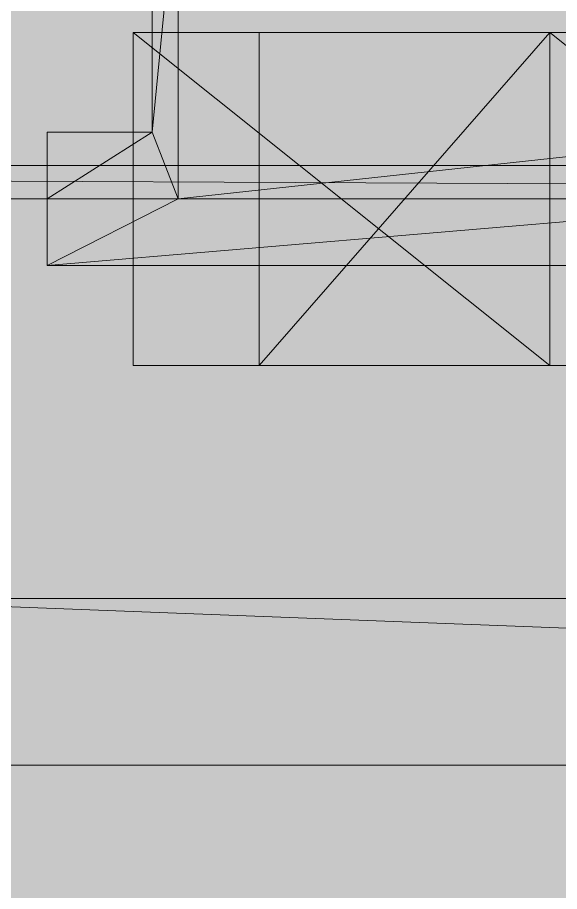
# Model space of a CAD drawing. Header units: millimetres. Extents: x 141848 to 1648660, y -821378 to -151356.
# Drawn here: x 218278.5 to 218317.5, y -270680.1 to -270617.1 of the extents above; entities that cross this region are included whole.
import ezdxf

# ---------------------------------------------------------------- set-up
doc = ezdxf.new("R2010")
doc.units = ezdxf.units.MM
doc.header["$MEASUREMENT"] = 0
doc.layers.add('Sols_ Dalles', color=7, linetype='Continuous')

# ---------------------------------------------------------------- blocks, each defined once
blk = doc.blocks.new('Dalle_14_1', base_point=(217961.309, -273253.269))
at = {"layer": 'Sols_ Dalles', "linetype": 'Continuous', "lineweight": 0, "true_color": 0x2e271c}
blk.add_hatch(color=250, dxfattribs=at).paths.add_polyline_path([(217961.309, -273253.269, 0.415791), (219972.076, -275253.24), (252109.067, -275105.97, 0.414214), (254098.272, -273095.233), (254087.386, -271073.021, -0.001346), (254087.357, -271062.255), (253905.622, -271062.255), (253905.622, -267687.294), (253887.339, -267687.294), (253887.339, -265687.294), (250537.569, -265687.294), (250537.569, -270787.292), (250537.729, -271092.129), (250548.615, -273114.341), (220537.569, -273253.269), (220537.569, -270687.294), (220537.569, -265687.294), (219961.309, -265687.294, 0.258849), (218113.763, -267154.752, 0.098562), (217961.309, -267920.633)])
blk = doc.blocks.new('Forme_51_1')
at = {"color": 7, "linetype": 'Continuous', "lineweight": 20, "flags": 128}
blk.add_lwpolyline([(218250.853, -270671.01), (218586.853, -270671.01)], dxfattribs=at)
blk.add_lwpolyline([(218250.853, -270671.01), (218586.853, -270671.01)], dxfattribs=at)
blk = doc.blocks.new('Forme_52_1')
at = {"color": 7, "linetype": 'Continuous', "lineweight": 20, "flags": 128}
blk.add_lwpolyline([(218250.853, -270671.01), (218586.853, -270671.01)], dxfattribs=at)
blk = doc.blocks.new('Forme_53_1')
at = {"color": 7, "linetype": 'Continuous', "lineweight": 20, "flags": 128}
blk.add_lwpolyline([(218295.937, -270618.21), (218316.853, -270618.21)], dxfattribs=at)
blk = doc.blocks.new('Forme_54_1')
at = {"color": 212, "linetype": 'Continuous', "lineweight": 5, "true_color": 0xcb00cc, "flags": 128}
blk.add_lwpolyline([(218574.853, -270671.01), (218398.053, -270671.01), (218262.853, -270671.01)], dxfattribs=at)
at = {"color": 7, "linetype": 'Continuous', "lineweight": 20, "flags": 128}
blk.add_lwpolyline([(218574.853, -270671.01), (218262.853, -270671.01), (218261.293, -270671.118), (218259.745, -270671.418), (218258.269, -270671.922), (218256.853, -270672.618), (218255.557, -270673.494), (218254.369, -270674.526), (218253.337, -270675.702), (218252.461, -270677.01), (218251.765, -270678.414), (218251.261, -270679.902), (218250.961, -270681.45), (218250.853, -270683.01), (218250.961, -270972.582)], dxfattribs=at)
blk = doc.blocks.new('Forme_55_1')
at = {"color": 7, "linetype": 'Continuous', "lineweight": 20, "flags": 128}
for points in [[(218575.249, -270659.01), (218262.469, -270659.01), (218259.721, -270659.19), (218256.637, -270659.802), (218253.661, -270660.81), (218250.841, -270662.202), (218248.225, -270663.954), (218245.873, -270666.018), (218243.797, -270668.382), (218242.045, -270670.998), (218240.665, -270673.818), (218239.645, -270676.794), (218239.033, -270679.878), (218238.853, -270682.614), (218238.853, -270971.406)], [(218262.469, -270659.01), (218574.853, -270671.01), (218576.425, -270671.118), (218577.961, -270671.418), (218579.449, -270671.922), (218580.853, -270672.618), (218582.161, -270673.494), (218583.337, -270674.526), (218584.381, -270675.702), (218585.245, -270677.01), (218585.941, -270678.414), (218586.445, -270679.902), (218586.757, -270681.45), (218586.853, -270683.01), (218586.853, -270971.01), (218586.865, -270991.818)], [(218250.841, -270991.818), (218250.853, -270971.01), (218250.853, -270683.01), (218250.961, -270681.45), (218251.261, -270679.902), (218251.765, -270678.414), (218252.461, -270677.01), (218253.337, -270675.702), (218254.369, -270674.526), (218255.557, -270673.494), (218256.853, -270672.618), (218258.269, -270671.922), (218259.745, -270671.418), (218261.293, -270671.118), (218262.853, -270671.01), (218574.853, -270671.01)]]:
    blk.add_lwpolyline(points, dxfattribs=at)
blk = doc.blocks.new('Forme_56_1')
at = {"color": 7, "linetype": 'Continuous', "lineweight": 20, "flags": 128}
for points in [[(218288.221, -270625.41), (218288.221, -270601.41)], [(218290.105, -270606.21), (218288.221, -270625.41)], [(218290.105, -270630.21), (218290.105, -270606.21)], [(218280.661, -270635.01), (218280.661, -270630.21), (218280.661, -270625.41)], [(218280.661, -270625.41), (218288.221, -270625.41)], [(218288.221, -270625.41), (218280.661, -270630.21)], [(218290.105, -270630.21), (218288.221, -270625.41)], [(218327.929, -270626.095), (218290.105, -270630.21)], [(218280.661, -270630.21), (218290.105, -270630.21), (218327.929, -270630.21), (218337.385, -270630.21)], [(218290.105, -270630.21), (218280.661, -270635.01)], [(218337.385, -270630.21), (218280.661, -270635.01)], [(218337.385, -270635.01), (218280.661, -270635.01)]]:
    blk.add_lwpolyline(points, dxfattribs=at)
blk = doc.blocks.new('Forme_58_1')
at = {"color": 7, "linetype": 'Continuous', "lineweight": 20, "flags": 128}
blk.add_lwpolyline([(218021.113, -270627.81), (218547.577, -270627.81)], dxfattribs=at)
blk = doc.blocks.new('Forme_59_1')
at = {"color": 7, "linetype": 'Continuous', "lineweight": 20, "flags": 128}
for points in [[(218548.525, -270630.21), (218028.065, -270627.746)], [(218548.525, -270630.21), (218028.065, -270630.21)]]:
    blk.add_lwpolyline(points, dxfattribs=at)
blk = doc.blocks.new('Forme_64_1')
at = {"color": 7, "linetype": 'Continuous', "lineweight": 20, "flags": 128}
for points in [[(218295.937, -270618.21), (218316.853, -270618.21)], [(218316.853, -270618.21), (218295.937, -270642.21)], [(218295.937, -270642.21), (218295.937, -270618.21)], [(218316.853, -270618.21), (218346.853, -270618.21)], [(218346.853, -270642.21), (218316.853, -270618.21)], [(218316.853, -270642.21), (218316.853, -270618.21)], [(218346.853, -270642.21), (218346.853, -270618.21)], [(218295.937, -270642.21), (218316.853, -270642.21)], [(218316.853, -270642.21), (218346.853, -270642.21)]]:
    blk.add_lwpolyline(points, dxfattribs=at)
blk = doc.blocks.new('Forme_65_1')
at = {"color": 7, "linetype": 'Continuous', "lineweight": 20, "flags": 128}
for points in [[(218316.853, -270642.21), (218286.853, -270618.21)], [(218316.853, -270618.21), (218286.853, -270618.21)], [(218286.853, -270618.21), (218286.853, -270642.21)], [(218316.853, -270642.21), (218316.853, -270618.21)], [(218286.853, -270642.21), (218316.853, -270642.21)]]:
    blk.add_lwpolyline(points, dxfattribs=at)

msp = doc.modelspace()

# ---------------------------------------------------------------- hatches: boundary and pattern name
at = {"layer": 'Sols_ Dalles', "linetype": 'Continuous', "lineweight": 0, "true_color": 0x2e271c}
h = msp.add_hatch(color=250, dxfattribs=at)
edge = h.paths.add_edge_path()
edge.add_arc((219961.309, -273253.269), 2000, 180, 270.308426)
edge.add_line((219972.076, -275253.24), (252109.067, -275105.97))
edge.add_arc((252098.301, -273105.999), 2000, 270.308426, 360.308426)
edge.add_line((254098.272, -273095.233), (254087.386, -271073.021))
edge.add_arc((256087.357, -271062.255), 2000, 180, 180.308426, ccw=False)
edge.add_line((254087.357, -271062.255), (254087.357, -267687.294))
edge.add_line((254087.357, -267687.294), (254087.357, -265687.294))
edge.add_line((254087.357, -265687.294), (250537.569, -265687.294))
edge.add_line((250537.569, -265687.294), (250537.569, -270787.292))
edge.add_line((250537.569, -270787.292), (250537.729, -271092.129))
edge.add_line((250537.729, -271092.129), (250548.615, -273114.341))
edge.add_line((250548.615, -273114.341), (220537.569, -273253.269))
edge.add_line((220537.569, -273253.269), (220537.569, -270687.294))
edge.add_line((220537.569, -270687.294), (220537.569, -265687.294))
edge.add_line((220537.569, -265687.294), (219961.309, -265687.294))
edge.add_arc((220359.867, -268085.851), 2431.445, 99.434374, 157.484062)
edge.add_arc((219961.309, -267920.633), 2000, 157.484062, 180)
edge.add_line((217961.309, -267920.633), (217961.309, -273253.269))

# ---------------------------------------------------------------- linework, layer by layer
at = {"color": 7, "linetype": 'Continuous', "lineweight": 20, "flags": 128}
for points in [[(218288.221, -270625.41), (218288.221, -270601.41)], [(218290.105, -270606.21), (218288.221, -270625.41)], [(218290.105, -270630.21), (218290.105, -270606.21)], [(218316.853, -270642.21), (218286.853, -270618.21)], [(218316.853, -270618.21), (218286.853, -270618.21)], [(218286.853, -270618.21), (218286.853, -270642.21)], [(218295.937, -270618.21), (218316.853, -270618.21)], [(218316.853, -270618.21), (218295.937, -270642.21)], [(218295.937, -270642.21), (218295.937, -270618.21)], [(218316.853, -270618.21), (218346.853, -270618.21)], [(218346.853, -270642.21), (218316.853, -270618.21)], [(218316.853, -270642.21), (218316.853, -270618.21)], [(218316.853, -270642.21), (218316.853, -270618.21)], [(218280.661, -270635.01), (218280.661, -270630.21), (218280.661, -270625.41)], [(218280.661, -270625.41), (218288.221, -270625.41)], [(218288.221, -270625.41), (218280.661, -270630.21)], [(218290.105, -270630.21), (218288.221, -270625.41)], [(218327.929, -270626.095), (218290.105, -270630.21)], [(218021.113, -270627.81), (218547.577, -270627.81)], [(218548.525, -270630.21), (218028.065, -270627.746)], [(218548.525, -270630.21), (218028.065, -270630.21)], [(218280.661, -270630.21), (218290.105, -270630.21), (218327.929, -270630.21), (218337.385, -270630.21)], [(218290.105, -270630.21), (218280.661, -270635.01)], [(218337.385, -270630.21), (218280.661, -270635.01)], [(218337.385, -270635.01), (218280.661, -270635.01)], [(218286.853, -270642.21), (218316.853, -270642.21)], [(218295.937, -270642.21), (218316.853, -270642.21)], [(218316.853, -270642.21), (218346.853, -270642.21)], [(218575.249, -270659.01), (218262.469, -270659.01), (218259.721, -270659.19), (218256.637, -270659.802), (218253.661, -270660.81), (218250.841, -270662.202), (218248.225, -270663.954), (218245.873, -270666.018), (218243.797, -270668.382), (218242.045, -270670.998), (218240.665, -270673.818), (218239.645, -270676.794), (218239.033, -270679.878), (218238.853, -270682.614), (218238.853, -270971.406)], [(218262.469, -270659.01), (218574.853, -270671.01), (218576.425, -270671.118), (218577.961, -270671.418), (218579.449, -270671.922), (218580.853, -270672.618), (218582.161, -270673.494), (218583.337, -270674.526), (218584.381, -270675.702), (218585.245, -270677.01), (218585.941, -270678.414), (218586.445, -270679.902), (218586.757, -270681.45), (218586.853, -270683.01), (218586.853, -270971.01), (218586.865, -270991.818)], [(218250.841, -270991.818), (218250.853, -270971.01), (218250.853, -270683.01), (218250.961, -270681.45), (218251.261, -270679.902), (218251.765, -270678.414), (218252.461, -270677.01), (218253.337, -270675.702), (218254.369, -270674.526), (218255.557, -270673.494), (218256.853, -270672.618), (218258.269, -270671.922), (218259.745, -270671.418), (218261.293, -270671.118), (218262.853, -270671.01), (218574.853, -270671.01)], [(218250.853, -270671.01), (218586.853, -270671.01)], [(218250.853, -270671.01), (218586.853, -270671.01)], [(218250.853, -270671.01), (218586.853, -270671.01)], [(218574.853, -270671.01), (218262.853, -270671.01), (218261.293, -270671.118), (218259.745, -270671.418), (218258.269, -270671.922), (218256.853, -270672.618), (218255.557, -270673.494), (218254.369, -270674.526), (218253.337, -270675.702), (218252.461, -270677.01), (218251.765, -270678.414), (218251.261, -270679.902), (218250.961, -270681.45), (218250.853, -270683.01), (218250.961, -270972.582)]]:
    msp.add_lwpolyline(points, dxfattribs=at)
at = {"color": 212, "linetype": 'Continuous', "lineweight": 5, "true_color": 0xcb00cc, "flags": 128}
msp.add_lwpolyline([(218574.853, -270671.01), (218398.053, -270671.01), (218262.853, -270671.01)], dxfattribs=at)

# ---------------------------------------------------------------- block references
at = {"linetype": 'Continuous', "lineweight": 0}
for name in ['Forme_56_1', 'Forme_59_1', 'Forme_58_1', 'Forme_65_1', 'Forme_53_1', 'Forme_64_1', 'Forme_55_1', 'Forme_51_1', 'Forme_52_1', 'Forme_54_1']:
    msp.add_blockref(name, (0, 0), dxfattribs=at)
at = {"layer": 'Sols_ Dalles', "color": 250, "linetype": 'Continuous', "lineweight": 5, "true_color": 0x1f1f1f}
msp.add_blockref('Dalle_14_1', (217961.309, -273253.269), dxfattribs=at)

doc.saveas('drawing.dxf')
